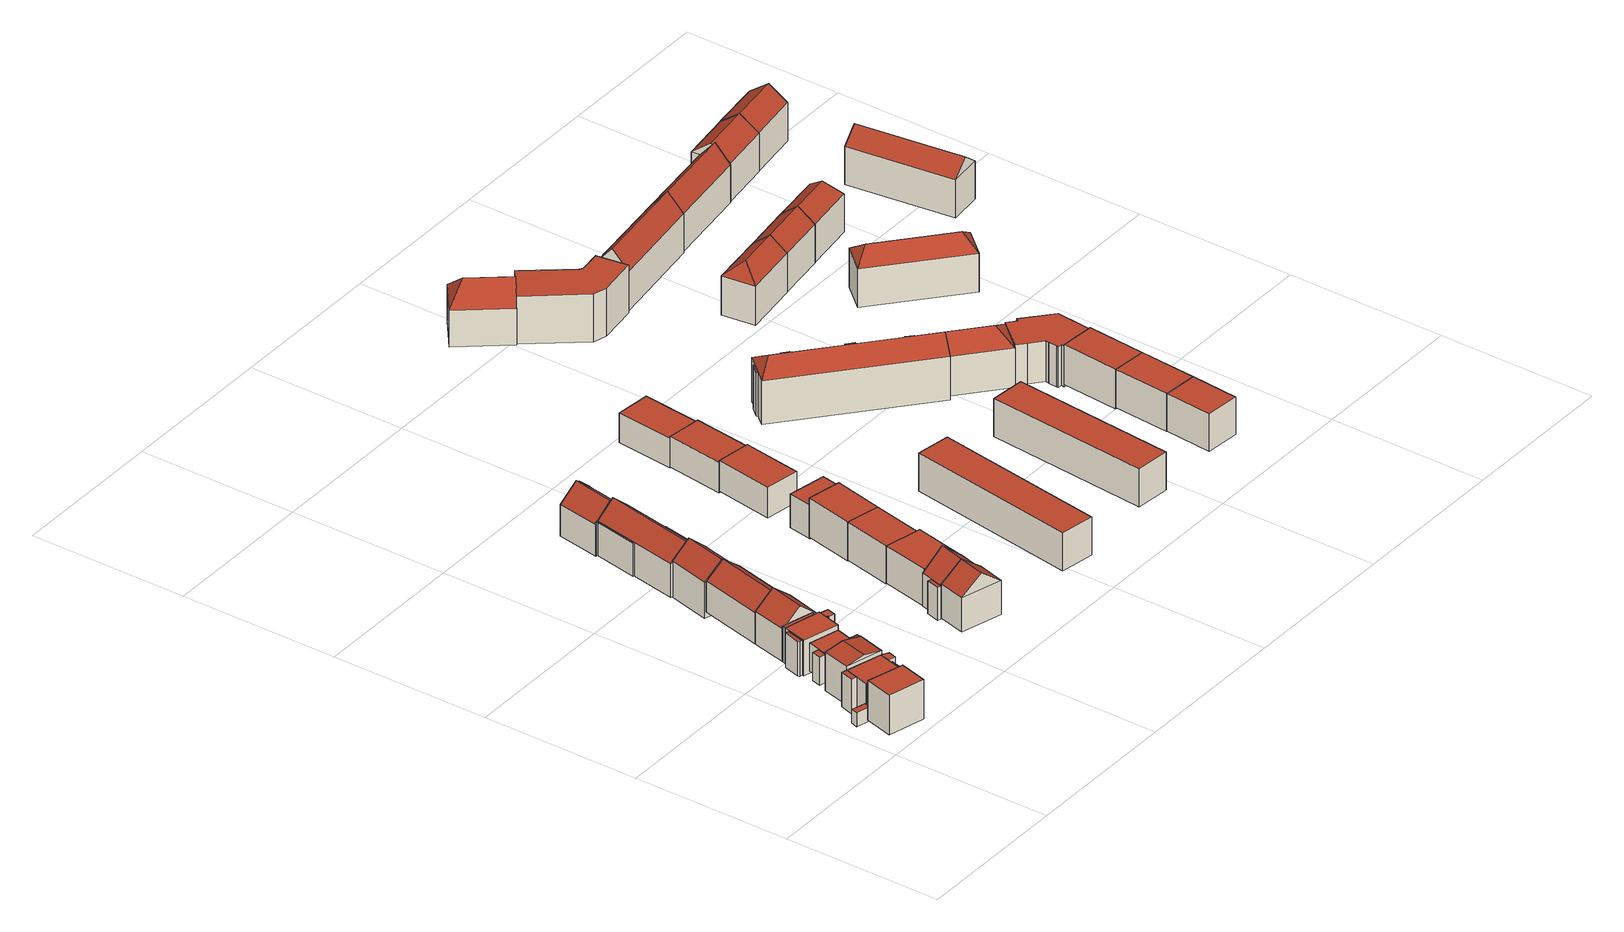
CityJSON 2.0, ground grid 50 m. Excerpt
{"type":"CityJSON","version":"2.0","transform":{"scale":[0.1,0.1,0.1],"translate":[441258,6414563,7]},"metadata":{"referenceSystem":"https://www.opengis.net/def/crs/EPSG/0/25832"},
"CityObjects":{
"building1":{"type":"Building","attributes":{"function":"31001_1010","roofType":"1000","measuredHeight":12.79,"storeysAboveGround":4},"geometry":[{"type":"Solid","lod":"2","boundaries":[[[[0,1,2,3]],[[4,5,1,0]],[[6,7,5,4]],[[3,2,7,6]],[[4,0,3,6]],[[1,5,7,2]]]],"semantics":{"surfaces":[{"type":"WallSurface"},{"type":"RoofSurface","Flaechenneigung":"90","Flaechenrichtung":"0","Flaechengroesse":"109.086909002518"},{"type":"GroundSurface"}],"values":[[0,0,0,0,1,2]]}}]},
"building2":{"type":"Building","attributes":{"function":"31001_1010"},"children":["building2-1","building2-2","building2-3","building2-4","building2-5","building2-6"]},
"building2-1":{"type":"BuildingPart","attributes":{"roofType":"1000","measuredHeight":4.5,"storeysAboveGround":4},"parents":["building2"],"geometry":[{"type":"Solid","lod":"2","boundaries":[[[[8,9,10,11]],[[12,13,9,8]],[[14,15,13,12]],[[11,10,15,14]],[[12,8,11,14]],[[9,13,15,10]]]],"semantics":{"surfaces":[{"type":"WallSurface"},{"type":"RoofSurface","Flaechenneigung":"90","Flaechenrichtung":"0","Flaechengroesse":"10.0766811311139"},{"type":"GroundSurface"}],"values":[[0,0,0,0,1,2]]}}]},
"building2-2":{"type":"BuildingPart","attributes":{"roofType":"1000","measuredHeight":11.13,"storeysAboveGround":4},"parents":["building2"],"geometry":[{"type":"Solid","lod":"2","boundaries":[[[[16,17,18,19]],[[20,21,17,16]],[[22,23,21,20]],[[19,18,23,22]],[[20,16,19,22]],[[17,21,23,18]]]],"semantics":{"surfaces":[{"type":"WallSurface"},{"type":"RoofSurface","Flaechenneigung":"90","Flaechenrichtung":"0","Flaechengroesse":"99.1399891131624"},{"type":"GroundSurface"}],"values":[[0,0,0,0,1,2]]}}]},
"building2-3":{"type":"BuildingPart","attributes":{"roofType":"1000","measuredHeight":11.13,"storeysAboveGround":4},"parents":["building2"],"geometry":[{"type":"Solid","lod":"2","boundaries":[[[[24,25,26,27]],[[28,15,25,24]],[[22,23,15,28]],[[27,26,23,22]],[[28,24,27,22]],[[25,15,23,26]]]],"semantics":{"surfaces":[{"type":"WallSurface"},{"type":"RoofSurface","Flaechenneigung":"90","Flaechenrichtung":"0","Flaechengroesse":"14.0800540266147"},{"type":"GroundSurface"}],"values":[[0,0,0,0,1,2]]}}]},
"building2-4":{"type":"BuildingPart","attributes":{"roofType":"1000","measuredHeight":11.13,"storeysAboveGround":4},"parents":["building2"],"geometry":[{"type":"Solid","lod":"2","boundaries":[[[[29,30,31,32]],[[33,34,30,29]],[[20,21,34,33]],[[32,31,21,20]],[[33,29,32,20]],[[30,34,21,31]]]],"semantics":{"surfaces":[{"type":"WallSurface"},{"type":"RoofSurface","Flaechenneigung":"90","Flaechenrichtung":"0","Flaechengroesse":"1.58187036009357"},{"type":"GroundSurface"}],"values":[[0,0,0,0,1,2]]}}]},
"building2-5":{"type":"BuildingPart","attributes":{"roofType":"1000","measuredHeight":11.13,"storeysAboveGround":4},"parents":["building2"],"geometry":[{"type":"Solid","lod":"2","boundaries":[[[[35,36,17,16]],[[37,38,36,35]],[[39,40,38,37]],[[41,42,40,39]],[[16,17,42,41]],[[39,37,35,16,41]],[[36,38,40,42,17]]]],"semantics":{"surfaces":[{"type":"WallSurface"},{"type":"RoofSurface","Flaechenneigung":"90","Flaechenrichtung":"0","Flaechengroesse":"7.09880986995428"},{"type":"GroundSurface"}],"values":[[0,0,0,0,0,1,2]]}}]},
"building2-6":{"type":"BuildingPart","attributes":{"roofType":"1000","measuredHeight":11.13,"storeysAboveGround":4},"parents":["building2"],"geometry":[{"type":"Solid","lod":"2","boundaries":[[[[43,44,45,46]],[[47,48,44,43]],[[19,18,48,47]],[[46,45,18,19]],[[47,43,46,19]],[[44,48,18,45]]]],"semantics":{"surfaces":[{"type":"WallSurface"},{"type":"RoofSurface","Flaechenneigung":"90","Flaechenrichtung":"0","Flaechengroesse":"7.60125399712632"},{"type":"GroundSurface"}],"values":[[0,0,0,0,1,2]]}}]},
"building3":{"type":"Building","attributes":{"function":"31001_1010","roofType":"3100","measuredHeight":13.73,"storeysAboveGround":4},"geometry":[{"type":"Solid","lod":"2","boundaries":[[[[49,50,51,52]],[[53,54,50,49]],[[55,56,54,53]],[[52,51,56,55]],[[49,57,53]],[[55,58,52]],[[52,58,57,49]],[[53,57,58,55]],[[50,54,56,51]]]],"semantics":{"surfaces":[{"type":"WallSurface"},{"type":"RoofSurface","Flaechenneigung":"78.9630977103087","Flaechenrichtung":"285.186948095299","Flaechengroesse":"55.612546742472"},{"type":"RoofSurface","Flaechenneigung":"78.9630874439887","Flaechenrichtung":"105.176972608737","Flaechengroesse":"55.6130983931949"},{"type":"GroundSurface"}],"values":[[0,0,0,0,0,0,1,2,3]]}}]},
"building4":{"type":"Building","attributes":{"function":"31001_1010"},"children":["building4-1","building4-2","building4-3","building4-4"]},
"building4-1":{"type":"BuildingPart","attributes":{"roofType":"1000","measuredHeight":9,"storeysAboveGround":2},"parents":["building4"],"geometry":[{"type":"Solid","lod":"2","boundaries":[[[[59,60,61,62]],[[63,64,60,59]],[[65,66,64,63]],[[62,61,66,65]],[[63,59,62,65]],[[60,64,66,61]]]],"semantics":{"surfaces":[{"type":"WallSurface"},{"type":"RoofSurface","Flaechenneigung":"90","Flaechenrichtung":"0","Flaechengroesse":"79.3724716983095"},{"type":"GroundSurface"}],"values":[[0,0,0,0,1,2]]}}]},
"building4-2":{"type":"BuildingPart","attributes":{"roofType":"1000","measuredHeight":9,"storeysAboveGround":2},"parents":["building4"],"geometry":[{"type":"Solid","lod":"2","boundaries":[[[[67,68,69,70]],[[71,72,68,67]],[[73,74,72,71]],[[70,69,74,73]],[[71,67,70,73]],[[68,72,74,69]]]],"semantics":{"surfaces":[{"type":"WallSurface"},{"type":"RoofSurface","Flaechenneigung":"90","Flaechenrichtung":"0","Flaechengroesse":"7.1253255640931"},{"type":"GroundSurface"}],"values":[[0,0,0,0,1,2]]}}]},
"building4-3":{"type":"BuildingPart","attributes":{"roofType":"1000","measuredHeight":9,"storeysAboveGround":2},"parents":["building4"],"geometry":[{"type":"Solid","lod":"2","boundaries":[[[[75,76,77,78]],[[79,80,76,75]],[[81,82,80,79]],[[78,77,82,81]],[[79,75,78,81]],[[76,80,82,77]]]],"semantics":{"surfaces":[{"type":"WallSurface"},{"type":"RoofSurface","Flaechenneigung":"90","Flaechenrichtung":"0","Flaechengroesse":"6.98170065006635"},{"type":"GroundSurface"}],"values":[[0,0,0,0,1,2]]}}]},
"building4-4":{"type":"BuildingPart","attributes":{"roofType":"1000","measuredHeight":9,"storeysAboveGround":2},"parents":["building4"],"geometry":[{"type":"Solid","lod":"2","boundaries":[[[[83,84,85,86]],[[87,88,84,83]],[[89,90,88,87]],[[65,66,90,89]],[[91,92,66,65]],[[93,94,92,91]],[[86,85,94,93]],[[91,65,89,87,83,86,93]],[[84,88,90,66,92,94,85]]]],"semantics":{"surfaces":[{"type":"WallSurface"},{"type":"RoofSurface","Flaechenneigung":"90","Flaechenrichtung":"0","Flaechengroesse":"7.20020279614493"},{"type":"GroundSurface"}],"values":[[0,0,0,0,0,0,0,1,2]]}}]},
"building5":{"type":"Building","attributes":{"function":"31001_1010"},"children":["building5-1","building5-2","building5-3","building5-4","building5-5"]},
"building5-1":{"type":"BuildingPart","attributes":{"roofType":"1000","measuredHeight":11.09,"storeysAboveGround":3},"parents":["building5"],"geometry":[{"type":"Solid","lod":"2","boundaries":[[[[95,96,97,98]],[[99,100,96,95]],[[101,102,100,99]],[[103,104,102,101]],[[105,106,104,103]],[[98,97,106,105]],[[103,101,99,95,98,105]],[[96,100,102,104,106,97]]]],"semantics":{"surfaces":[{"type":"WallSurface"},{"type":"RoofSurface","Flaechenneigung":"90","Flaechenrichtung":"0","Flaechengroesse":"7.1105699987624"},{"type":"GroundSurface"}],"values":[[0,0,0,0,0,0,1,2]]}}]},
"building5-2":{"type":"BuildingPart","attributes":{"roofType":"1000","measuredHeight":11.39,"storeysAboveGround":3},"parents":["building5"],"geometry":[{"type":"Solid","lod":"2","boundaries":[[[[107,108,109,110]],[[111,112,108,107]],[[113,114,112,111]],[[110,109,114,113]],[[111,107,110,113]],[[108,112,114,109]]]],"semantics":{"surfaces":[{"type":"WallSurface"},{"type":"RoofSurface","Flaechenneigung":"90","Flaechenrichtung":"0","Flaechengroesse":"11.8070718735844"},{"type":"GroundSurface"}],"values":[[0,0,0,0,1,2]]}}]},
"building5-3":{"type":"BuildingPart","attributes":{"roofType":"1000","measuredHeight":11.39,"storeysAboveGround":3},"parents":["building5"],"geometry":[{"type":"Solid","lod":"2","boundaries":[[[[115,116,117,118]],[[119,120,116,115]],[[113,114,120,119]],[[118,117,114,113]],[[119,115,118,113]],[[116,120,114,117]]]],"semantics":{"surfaces":[{"type":"WallSurface"},{"type":"RoofSurface","Flaechenneigung":"90","Flaechenrichtung":"0","Flaechengroesse":"94.8785611299774"},{"type":"GroundSurface"}],"values":[[0,0,0,0,1,2]]}}]},
"building5-4":{"type":"BuildingPart","attributes":{"roofType":"1000","measuredHeight":11.73,"storeysAboveGround":3},"parents":["building5"],"geometry":[{"type":"Solid","lod":"2","boundaries":[[[[121,122,123,124]],[[125,126,122,121]],[[127,128,126,125]],[[124,123,128,127]],[[125,121,124,127]],[[122,126,128,123]]]],"semantics":{"surfaces":[{"type":"WallSurface"},{"type":"RoofSurface","Flaechenneigung":"90","Flaechenrichtung":"0","Flaechengroesse":"0.16784926952507"},{"type":"GroundSurface"}],"values":[[0,0,0,0,1,2]]}}]},
"building5-5":{"type":"BuildingPart","attributes":{"roofType":"1000","measuredHeight":11.39,"storeysAboveGround":3},"parents":["building5"],"geometry":[{"type":"Solid","lod":"2","boundaries":[[[[129,130,117,118]],[[131,132,130,129]],[[133,134,132,131]],[[135,128,134,133]],[[118,117,128,135]],[[133,131,129,118,135]],[[130,132,134,128,117]]]],"semantics":{"surfaces":[{"type":"WallSurface"},{"type":"RoofSurface","Flaechenneigung":"90","Flaechenrichtung":"0","Flaechengroesse":"7.1093883123118"},{"type":"GroundSurface"}],"values":[[0,0,0,0,0,1,2]]}}]},
"building6":{"type":"Building","attributes":{"function":"31001_1010","roofType":"3100","measuredHeight":15.66,"storeysAboveGround":3},"geometry":[{"type":"Solid","lod":"2","boundaries":[[[[136,137,138,139]],[[140,141,137,136]],[[142,143,141,140]],[[139,138,143,142]],[[136,144,140]],[[142,145,139]],[[139,145,144,136]],[[140,144,145,142]],[[137,141,143,138]]]],"semantics":{"surfaces":[{"type":"WallSurface"},{"type":"RoofSurface","Flaechenneigung":"50.3405842650345","Flaechenrichtung":"104.468262427571","Flaechengroesse":"89.6355562606992"},{"type":"RoofSurface","Flaechenneigung":"50.3412504159705","Flaechenrichtung":"283.953714497538","Flaechengroesse":"89.626846986422"},{"type":"GroundSurface"}],"values":[[0,0,0,0,0,0,1,2,3]]}}]},
"building7":{"type":"Building","attributes":{"function":"31001_1010","roofType":"3100","measuredHeight":14.69,"storeysAboveGround":3},"geometry":[{"type":"Solid","lod":"2","boundaries":[[[[146,147,143,148]],[[149,150,147,146]],[[151,152,150,149]],[[148,143,152,151]],[[146,153,149]],[[151,154,148]],[[148,154,153,146]],[[149,153,154,151]],[[147,150,152,143]]]],"semantics":{"surfaces":[{"type":"WallSurface"},{"type":"RoofSurface","Flaechenneigung":"50.7302458025347","Flaechenrichtung":"283.642347515971","Flaechengroesse":"151.15862938683"},{"type":"RoofSurface","Flaechenneigung":"50.7294900010954","Flaechenrichtung":"103.544220040917","Flaechengroesse":"150.525522609689"},{"type":"GroundSurface"}],"values":[[0,0,0,0,0,0,1,2,3]]}}]},
"building8":{"type":"Building","attributes":{"function":"31001_1010"},"children":["building8-1","building8-2","building8-3","building8-4","building8-5","building8-6"]},
"building8-1":{"type":"BuildingPart","attributes":{"roofType":"3100","measuredHeight":15.79,"storeysAboveGround":3},"parents":["building8"],"geometry":[{"type":"Solid","lod":"2","boundaries":[[[[155,156,157,158]],[[159,160,156,155]],[[161,162,160,159]],[[158,157,162,161]],[[155,163,159]],[[161,164,158]],[[158,164,163,155]],[[159,163,164,161]],[[156,160,162,157]]]],"semantics":{"surfaces":[{"type":"WallSurface"},{"type":"RoofSurface","Flaechenneigung":"48.3394048364783","Flaechenrichtung":"100.597251596954","Flaechengroesse":"218.943886799477"},{"type":"RoofSurface","Flaechenneigung":"48.3398236193834","Flaechenrichtung":"280.62142585657","Flaechengroesse":"215.667660312458"},{"type":"GroundSurface"}],"values":[[0,0,0,0,0,0,1,2,3]]}}]},
"building8-2":{"type":"BuildingPart","attributes":{"roofType":"3100","measuredHeight":15.3,"storeysAboveGround":3},"parents":["building8"],"geometry":[{"type":"Solid","lod":"2","boundaries":[[[[165,166,167,168]],[[169,170,166,165]],[[171,172,170,169]],[[168,167,172,171]],[[165,173,169]],[[171,174,168]],[[168,174,173,165]],[[169,173,174,171]],[[166,170,172,167]]]],"semantics":{"surfaces":[{"type":"WallSurface"},{"type":"RoofSurface","Flaechenneigung":"48.5464979946171","Flaechenrichtung":"280.573577734027","Flaechengroesse":"102.994364162416"},{"type":"RoofSurface","Flaechenneigung":"48.546206136073","Flaechenrichtung":"100.563123571614","Flaechengroesse":"103.026035686006"},{"type":"GroundSurface"}],"values":[[0,0,0,0,0,0,1,2,3]]}}]},
"building8-3":{"type":"BuildingPart","attributes":{"roofType":"3100","measuredHeight":16.59,"storeysAboveGround":3},"parents":["building8"],"geometry":[{"type":"Solid","lod":"2","boundaries":[[[[175,176,177,178]],[[179,180,176,175]],[[181,182,180,179]],[[178,177,182,181]],[[175,183,179]],[[181,184,178]],[[178,184,183,175]],[[179,183,184,181]],[[176,180,182,177]]]],"semantics":{"surfaces":[{"type":"WallSurface"},{"type":"RoofSurface","Flaechenneigung":"48.5419359398936","Flaechenrichtung":"103.494905465566","Flaechengroesse":"103.164732645913"},{"type":"RoofSurface","Flaechenneigung":"48.5467403666212","Flaechenrichtung":"283.910547382713","Flaechengroesse":"103.321229795242"},{"type":"GroundSurface"}],"values":[[0,0,0,0,0,0,1,2,3]]}}]},
"building8-4":{"type":"BuildingPart","attributes":{"roofType":"3100","measuredHeight":13.48,"storeysAboveGround":3},"parents":["building8"],"geometry":[{"type":"Solid","lod":"2","boundaries":[[[[185,186,187,188]],[[189,190,186,185]],[[169,170,190,189]],[[188,187,170,169]],[[185,191,189]],[[169,192,188]],[[188,192,191,185]],[[189,191,192,169]],[[186,190,170,187]]]],"semantics":{"surfaces":[{"type":"WallSurface"},{"type":"RoofSurface","Flaechenneigung":"48.3589655347862","Flaechenrichtung":"280.539218450289","Flaechengroesse":"5.23498898441386"},{"type":"RoofSurface","Flaechenneigung":"48.3570769880064","Flaechenrichtung":"100.55167793152","Flaechengroesse":"5.23991055299739"},{"type":"GroundSurface"}],"values":[[0,0,0,0,0,0,1,2,3]]}}]},
"building8-5":{"type":"BuildingPart","attributes":{"roofType":"1000","measuredHeight":10.81,"storeysAboveGround":3},"parents":["building8"],"geometry":[{"type":"Solid","lod":"2","boundaries":[[[[193,167,194,195]],[[161,162,167,193]],[[196,197,162,161]],[[198,199,197,196]],[[200,201,199,198]],[[195,194,201,200]],[[198,196,161,193,195,200]],[[167,162,197,199,201,194]]]],"semantics":{"surfaces":[{"type":"WallSurface"},{"type":"RoofSurface","Flaechenneigung":"90","Flaechenrichtung":"0","Flaechengroesse":"6.24754953558558"},{"type":"GroundSurface"}],"values":[[0,0,0,0,0,0,1,2]]}}]},
"building8-6":{"type":"BuildingPart","attributes":{"roofType":"1000","measuredHeight":10.81,"storeysAboveGround":3},"parents":["building8"],"geometry":[{"type":"Solid","lod":"2","boundaries":[[[[202,203,156,155]],[[204,205,203,202]],[[206,207,205,204]],[[208,209,207,206]],[[210,177,209,208]],[[155,156,177,210]],[[208,206,204,202,155,210]],[[203,205,207,209,177,156]]]],"semantics":{"surfaces":[{"type":"WallSurface"},{"type":"RoofSurface","Flaechenneigung":"90","Flaechenrichtung":"0","Flaechengroesse":"5.35510110673493"},{"type":"GroundSurface"}],"values":[[0,0,0,0,0,0,1,2]]}}]},
"building9":{"type":"Building","attributes":{"function":"31001_1010","yearOfConstruction":1968,"roofType":"3100","measuredHeight":16.37,"storeysAboveGround":4},"geometry":[{"type":"Solid","lod":"2","boundaries":[[[[211,212,213,214]],[[215,216,212,211]],[[217,218,216,215]],[[214,213,218,217]],[[211,219,215]],[[217,220,214]],[[214,220,219,211]],[[215,219,220,217]],[[212,216,218,213]]]],"semantics":{"surfaces":[{"type":"WallSurface"},{"type":"RoofSurface","Flaechenneigung":"51.955788389925","Flaechenrichtung":"105.171817045817","Flaechengroesse":"76.0020559874548"},{"type":"RoofSurface","Flaechenneigung":"51.9556530449873","Flaechenrichtung":"285.174120709011","Flaechengroesse":"76.0073859525167"},{"type":"GroundSurface"}],"values":[[0,0,0,0,0,0,1,2,3]]}}]},
"building10":{"type":"Building","attributes":{"function":"31001_1010"},"children":["building10-1","building10-2"]},
"building10-1":{"type":"BuildingPart","attributes":{"roofType":"3100","measuredHeight":16.64,"storeysAboveGround":3},"parents":["building10"],"geometry":[{"type":"Solid","lod":"2","boundaries":[[[[221,222,223,224]],[[225,226,222,221]],[[227,228,226,225]],[[224,223,228,227]],[[221,229,225]],[[227,220,224]],[[224,220,229,221]],[[225,229,220,227]],[[222,226,228,223]]]],"semantics":{"surfaces":[{"type":"WallSurface"},{"type":"RoofSurface","Flaechenneigung":"48.7845732306592","Flaechenrichtung":"285.163824335508","Flaechengroesse":"73.8511008601946"},{"type":"RoofSurface","Flaechenneigung":"48.7845551241752","Flaechenrichtung":"105.162820977622","Flaechengroesse":"74.534012161821"},{"type":"GroundSurface"}],"values":[[0,0,0,0,0,0,1,2,3]]}}]},
"building10-2":{"type":"BuildingPart","attributes":{"roofType":"1000","measuredHeight":10.64,"storeysAboveGround":3},"parents":["building10"],"geometry":[{"type":"Solid","lod":"2","boundaries":[[[[230,231,223,224]],[[232,233,231,230]],[[234,235,233,232]],[[224,223,235,234]],[[232,230,224,234]],[[231,233,235,223]]]],"semantics":{"surfaces":[{"type":"WallSurface"},{"type":"RoofSurface","Flaechenneigung":"90","Flaechenrichtung":"0","Flaechengroesse":"5.31425699903931"},{"type":"GroundSurface"}],"values":[[0,0,0,0,1,2]]}}]},
"building11":{"type":"Building","attributes":{"function":"31001_1010","yearOfConstruction":1968,"roofType":"1000","measuredHeight":12.16,"storeysAboveGround":4},"geometry":[{"type":"Solid","lod":"2","boundaries":[[[[236,237,238,239]],[[240,241,237,236]],[[242,243,241,240]],[[239,238,243,242]],[[240,236,239,242]],[[237,241,243,238]]]],"semantics":{"surfaces":[{"type":"WallSurface"},{"type":"RoofSurface","Flaechenneigung":"90","Flaechenrichtung":"0","Flaechengroesse":"184.741552491557"},{"type":"GroundSurface"}],"values":[[0,0,0,0,1,2]]}}]},
"building12":{"type":"Building","attributes":{"function":"31001_1010","yearOfConstruction":1957,"roofType":"1000","measuredHeight":12.34,"storeysAboveGround":4},"geometry":[{"type":"Solid","lod":"2","boundaries":[[[[240,244,245,246]],[[247,248,244,240]],[[249,250,248,247]],[[246,245,250,249]],[[247,240,246,249]],[[244,248,250,245]]]],"semantics":{"surfaces":[{"type":"WallSurface"},{"type":"RoofSurface","Flaechenneigung":"90","Flaechenrichtung":"0","Flaechengroesse":"169.023733499805"},{"type":"GroundSurface"}],"values":[[0,0,0,0,1,2]]}}]},
"building13":{"type":"Building","attributes":{"function":"31001_1010","yearOfConstruction":1957,"roofType":"1000","measuredHeight":12.66,"storeysAboveGround":4},"geometry":[{"type":"Solid","lod":"2","boundaries":[[[[247,251,252,249]],[[253,254,251,247]],[[255,256,254,253]],[[249,252,256,255]],[[253,247,249,255]],[[251,254,256,252]]]],"semantics":{"surfaces":[{"type":"WallSurface"},{"type":"RoofSurface","Flaechenneigung":"90","Flaechenrichtung":"0","Flaechengroesse":"169.636029500474"},{"type":"GroundSurface"}],"values":[[0,0,0,0,1,2]]}}]},
"building14":{"type":"Building","attributes":{"function":"31001_1010","yearOfConstruction":1957,"roofType":"1000","measuredHeight":10.79,"storeysAboveGround":3},"geometry":[{"type":"Solid","lod":"2","boundaries":[[[[257,258,259,260]],[[261,262,258,257]],[[263,264,262,261]],[[260,259,264,263]],[[261,257,260,263]],[[258,262,264,259]]]],"semantics":{"surfaces":[{"type":"WallSurface"},{"type":"RoofSurface","Flaechenneigung":"90","Flaechenrichtung":"0","Flaechengroesse":"95.718469993863"},{"type":"GroundSurface"}],"values":[[0,0,0,0,1,2]]}}]},
"building15":{"type":"Building","attributes":{"function":"31001_1010","yearOfConstruction":1978,"roofType":"1000","measuredHeight":9.94,"storeysAboveGround":3},"geometry":[{"type":"Solid","lod":"2","boundaries":[[[[265,266,267,268]],[[269,270,266,265]],[[271,272,270,269]],[[268,267,272,271]],[[269,265,268,271]],[[266,270,272,267]]]],"semantics":{"surfaces":[{"type":"WallSurface"},{"type":"RoofSurface","Flaechenneigung":"90","Flaechenrichtung":"0","Flaechengroesse":"200.903961491709"},{"type":"GroundSurface"}],"values":[[0,0,0,0,1,2]]}}]},
"building16":{"type":"Building","attributes":{"function":"31001_1010","yearOfConstruction":1957,"roofType":"1000","measuredHeight":12.33,"storeysAboveGround":4},"geometry":[{"type":"Solid","lod":"2","boundaries":[[[[273,274,275,276]],[[277,278,274,273]],[[279,280,278,277]],[[276,275,280,279]],[[277,273,276,279]],[[274,278,280,275]]]],"semantics":{"surfaces":[{"type":"WallSurface"},{"type":"RoofSurface","Flaechenneigung":"90","Flaechenrichtung":"0","Flaechengroesse":"596.432327996658"},{"type":"GroundSurface"}],"values":[[0,0,0,0,1,2]]}}]},
"building17":{"type":"Building","attributes":{"function":"31001_1010","yearOfConstruction":1978,"roofType":"1000","measuredHeight":9.87,"storeysAboveGround":3},"geometry":[{"type":"Solid","lod":"2","boundaries":[[[[281,282,283,284]],[[285,286,282,281]],[[287,288,286,285]],[[284,283,288,287]],[[285,281,284,287]],[[282,286,288,283]]]],"semantics":{"surfaces":[{"type":"WallSurface"},{"type":"RoofSurface","Flaechenneigung":"90","Flaechenrichtung":"0","Flaechengroesse":"198.832866994656"},{"type":"GroundSurface"}],"values":[[0,0,0,0,1,2]]}}]},
"building18":{"type":"Building","attributes":{"function":"31001_1010","yearOfConstruction":1978,"roofType":"1000","measuredHeight":9.59,"storeysAboveGround":3},"geometry":[{"type":"Solid","lod":"2","boundaries":[[[[289,290,291,292]],[[293,294,290,289]],[[295,296,294,293]],[[292,291,296,295]],[[293,289,292,295]],[[290,294,296,291]]]],"semantics":{"surfaces":[{"type":"WallSurface"},{"type":"RoofSurface","Flaechenneigung":"90","Flaechenrichtung":"0","Flaechengroesse":"200.994115014053"},{"type":"GroundSurface"}],"values":[[0,0,0,0,1,2]]}}]},
"building19":{"type":"Building","attributes":{"function":"31001_1010","yearOfConstruction":1957,"roofType":"1000","measuredHeight":12.33,"storeysAboveGround":4},"geometry":[{"type":"Solid","lod":"2","boundaries":[[[[297,298,299,300]],[[301,302,298,297]],[[303,304,302,301]],[[300,299,304,303]],[[301,297,300,303]],[[298,302,304,299]]]],"semantics":{"surfaces":[{"type":"WallSurface"},{"type":"RoofSurface","Flaechenneigung":"90","Flaechenrichtung":"0","Flaechengroesse":"564.616023983364"},{"type":"GroundSurface"}],"values":[[0,0,0,0,1,2]]}}]},
"building20":{"type":"Building","attributes":{"function":"31001_1010","yearOfConstruction":1957,"roofType":"5000","measuredHeight":17.99,"storeysAboveGround":4},"geometry":[{"type":"Solid","lod":"2","boundaries":[[[[305,306,307,308]],[[309,310,306,305]],[[311,312,310,309]],[[308,307,312,311]],[[305,313,309]],[[311,314,308]],[[308,314,313,305]],[[309,313,314,311]],[[306,310,312,307]]]],"semantics":{"surfaces":[{"type":"WallSurface"},{"type":"RoofSurface","Flaechenneigung":"32.591240133996","Flaechenrichtung":"321.657618618853","Flaechengroesse":"46.1816869503631"},{"type":"RoofSurface","Flaechenneigung":"45.3065956638645","Flaechenrichtung":"231.151875886409","Flaechengroesse":"142.735499440244"},{"type":"RoofSurface","Flaechenneigung":"45.3075789949803","Flaechenrichtung":"51.5157518934329","Flaechengroesse":"142.732499814303"},{"type":"GroundSurface"}],"values":[[0,0,0,0,1,0,2,3,4]]}}]},
"building21":{"type":"Building","attributes":{"function":"31001_1010"},"children":["building21-1","building21-2","building21-3","building21-4","building21-5"]},
"building21-1":{"type":"BuildingPart","attributes":{"roofType":"5000","measuredHeight":18.1,"storeysAboveGround":4},"parents":["building21"],"geometry":[{"type":"Solid","lod":"2","boundaries":[[[[315,316,317,318]],[[319,320,316,315]],[[321,322,320,319]],[[318,317,322,321]],[[315,323,319]],[[321,324,318]],[[318,324,323,315]],[[319,323,324,321]],[[316,320,322,317]]]],"semantics":{"surfaces":[{"type":"WallSurface"},{"type":"RoofSurface","Flaechenneigung":"39.535399330422","Flaechenrichtung":"310.813909673549","Flaechengroesse":"30.8139433647635"},{"type":"RoofSurface","Flaechenneigung":"55.5843177042757","Flaechenrichtung":"220.866295000822","Flaechengroesse":"360.53568362959"},{"type":"RoofSurface","Flaechenneigung":"55.5843669479606","Flaechenrichtung":"40.8025414660649","Flaechengroesse":"360.600303545025"},{"type":"GroundSurface"}],"values":[[0,0,0,0,1,0,2,3,4]]}}]},
"building21-2":{"type":"BuildingPart","attributes":{"roofType":"1000","measuredHeight":14.06,"storeysAboveGround":4},"parents":["building21"],"geometry":[{"type":"Solid","lod":"2","boundaries":[[[[325,326,327,328]],[[329,330,326,325]],[[331,332,330,329]],[[328,327,332,331]],[[329,325,328,331]],[[326,330,332,327]]]],"semantics":{"surfaces":[{"type":"WallSurface"},{"type":"RoofSurface","Flaechenneigung":"90","Flaechenrichtung":"0","Flaechengroesse":"1.5155417807817"},{"type":"GroundSurface"}],"values":[[0,0,0,0,1,2]]}}]},
"building21-3":{"type":"BuildingPart","attributes":{"roofType":"1000","measuredHeight":14.13,"storeysAboveGround":4},"parents":["building21"],"geometry":[{"type":"Solid","lod":"2","boundaries":[[[[333,334,335,336]],[[337,338,334,333]],[[339,340,338,337]],[[336,335,340,339]],[[337,333,336,339]],[[334,338,340,335]]]],"semantics":{"surfaces":[{"type":"WallSurface"},{"type":"RoofSurface","Flaechenneigung":"90","Flaechenrichtung":"0","Flaechengroesse":"1.15990099996801"},{"type":"GroundSurface"}],"values":[[0,0,0,0,1,2]]}}]},
"building21-4":{"type":"BuildingPart","attributes":{"roofType":"1000","measuredHeight":14.06,"storeysAboveGround":4},"parents":["building21"],"geometry":[{"type":"Solid","lod":"2","boundaries":[[[[341,342,343,344]],[[345,346,342,341]],[[347,348,346,345]],[[344,343,348,347]],[[345,341,344,347]],[[342,346,348,343]]]],"semantics":{"surfaces":[{"type":"WallSurface"},{"type":"RoofSurface","Flaechenneigung":"90","Flaechenrichtung":"0","Flaechengroesse":"1.08274525342148"},{"type":"GroundSurface"}],"values":[[0,0,0,0,1,2]]}}]},
"building21-5":{"type":"BuildingPart","attributes":{"roofType":"1000","measuredHeight":14.06,"storeysAboveGround":4},"parents":["building21"],"geometry":[{"type":"Solid","lod":"2","boundaries":[[[[349,350,351,352]],[[353,354,350,349]],[[355,356,354,353]],[[352,351,356,355]],[[353,349,352,355]],[[350,354,356,351]]]],"semantics":{"surfaces":[{"type":"WallSurface"},{"type":"RoofSurface","Flaechenneigung":"90","Flaechenrichtung":"0","Flaechengroesse":"1.04606025639241"},{"type":"GroundSurface"}],"values":[[0,0,0,0,1,2]]}}]},
"building22":{"type":"Building","attributes":{"function":"31001_1010","yearOfConstruction":1994,"roofType":"1000","measuredHeight":15.52,"storeysAboveGround":4},"geometry":[{"type":"Solid","lod":"2","boundaries":[[[[357,358,359,360]],[[361,362,358,357]],[[363,364,362,361]],[[365,366,364,363]],[[367,368,366,365]],[[369,370,368,367]],[[371,372,370,369]],[[360,359,372,371]],[[369,367,365,363,361,357,360,371]],[[358,362,364,366,368,370,372,359]]]],"semantics":{"surfaces":[{"type":"WallSurface"},{"type":"RoofSurface","Flaechenneigung":"90","Flaechenrichtung":"0","Flaechengroesse":"365.896277010213"},{"type":"GroundSurface"}],"values":[[0,0,0,0,0,0,0,0,1,2]]}}]},
"building23":{"type":"Building","attributes":{"function":"31001_1010","yearOfConstruction":1957,"roofType":"1000","measuredHeight":12.14,"storeysAboveGround":3},"geometry":[{"type":"Solid","lod":"2","boundaries":[[[[373,374,375,376]],[[377,378,374,373]],[[379,380,378,377]],[[376,375,380,379]],[[377,373,376,379]],[[374,378,380,375]]]],"semantics":{"surfaces":[{"type":"WallSurface"},{"type":"RoofSurface","Flaechenneigung":"90","Flaechenrichtung":"0","Flaechengroesse":"162.726355019558"},{"type":"GroundSurface"}],"values":[[0,0,0,0,1,2]]}}]},
"building24":{"type":"Building","attributes":{"function":"31001_1010","yearOfConstruction":1957,"roofType":"1000","measuredHeight":12.31,"storeysAboveGround":3},"geometry":[{"type":"Solid","lod":"2","boundaries":[[[[377,381,382,379]],[[383,384,381,377]],[[385,386,384,383]],[[379,382,386,385]],[[383,377,379,385]],[[381,384,386,382]]]],"semantics":{"surfaces":[{"type":"WallSurface"},{"type":"RoofSurface","Flaechenneigung":"90","Flaechenrichtung":"0","Flaechengroesse":"196.557911996649"},{"type":"GroundSurface"}],"values":[[0,0,0,0,1,2]]}}]},
"building25":{"type":"Building","attributes":{"function":"31001_1010","yearOfConstruction":1957,"roofType":"5000","measuredHeight":16.8,"storeysAboveGround":4},"geometry":[{"type":"Solid","lod":"2","boundaries":[[[[387,388,389,321]],[[390,391,388,387]],[[318,392,391,390]],[[321,389,392,318]],[[387,393,390]],[[318,324,321]],[[321,324,393,387]],[[390,393,324,318]],[[388,391,392,389]]]],"semantics":{"surfaces":[{"type":"WallSurface"},{"type":"RoofSurface","Flaechenneigung":"43.7302861855221","Flaechenrichtung":"130.898864597074","Flaechengroesse":"33.8154867157873"},{"type":"RoofSurface","Flaechenneigung":"55.3521359651461","Flaechenrichtung":"40.7936054154118","Flaechengroesse":"115.719286300705"},{"type":"RoofSurface","Flaechenneigung":"55.3521359002732","Flaechenrichtung":"220.868445628892","Flaechengroesse":"115.721190942382"},{"type":"GroundSurface"}],"values":[[0,0,0,0,1,0,2,3,4]]}}]},
"building26":{"type":"Building","attributes":{"function":"31001_1010","yearOfConstruction":1957,"roofType":"1000","measuredHeight":12.9,"storeysAboveGround":3},"geometry":[{"type":"Solid","lod":"2","boundaries":[[[[383,394,395,385]],[[396,397,394,383]],[[398,399,397,396]],[[385,395,399,398]],[[396,383,385,398]],[[394,397,399,395]]]],"semantics":{"surfaces":[{"type":"WallSurface"},{"type":"RoofSurface","Flaechenneigung":"90","Flaechenrichtung":"0","Flaechengroesse":"199.418887999294"},{"type":"GroundSurface"}],"values":[[0,0,0,0,1,2]]}}]},
"building27":{"type":"Building","attributes":{"function":"31001_1010","yearOfConstruction":2015,"roofType":"1000","measuredHeight":13.18,"storeysAboveGround":4},"geometry":[{"type":"Solid","lod":"2","boundaries":[[[[400,401,402,403]],[[404,405,401,400]],[[406,407,405,404]],[[408,409,407,406]],[[410,411,409,408]],[[412,413,411,410]],[[414,415,413,412]],[[416,417,415,414]],[[418,419,417,416]],[[420,421,419,418]],[[422,423,421,420]],[[424,425,423,422]],[[426,427,425,424]],[[428,429,427,426]],[[430,431,429,428]],[[432,433,431,430]],[[403,402,433,432]],[[430,428,426,424,422,420,418,416,414,412,410,408,406,404,400,403,432]],[[401,405,407,409,411,413,415,417,419,421,423,425,427,429,431,433,402]]]],"semantics":{"surfaces":[{"type":"WallSurface"},{"type":"RoofSurface","Flaechenneigung":"90","Flaechenrichtung":"0","Flaechengroesse":"239.594545997493"},{"type":"GroundSurface"}],"values":[[0,0,0,0,0,0,0,0,0,0,0,0,0,0,0,0,0,1,2]]}}]},
"building28":{"type":"Building","attributes":{"function":"31001_1010","yearOfConstruction":1978,"roofType":"5000","measuredHeight":16.78,"storeysAboveGround":4},"geometry":[{"type":"Solid","lod":"2","boundaries":[[[[434,435,436,437]],[[438,439,435,434]],[[440,441,439,438]],[[437,436,441,440]],[[434,442,438]],[[440,443,437]],[[437,443,442,434]],[[438,442,443,440]],[[435,439,441,436]]]],"semantics":{"surfaces":[{"type":"WallSurface"},{"type":"RoofSurface","Flaechenneigung":"44.2824410973606","Flaechenrichtung":"262.2018028693","Flaechengroesse":"31.4268999239326"},{"type":"RoofSurface","Flaechenneigung":"50.9503994465252","Flaechenrichtung":"172.160461231755","Flaechengroesse":"108.391045206488"},{"type":"RoofSurface","Flaechenneigung":"50.9505555741506","Flaechenrichtung":"352.247832367156","Flaechengroesse":"108.525829252715"},{"type":"GroundSurface"}],"values":[[0,0,0,0,1,0,2,3,4]]}}]},
"building29":{"type":"Building","attributes":{"function":"31001_1010","yearOfConstruction":1983,"roofType":"3100","measuredHeight":18.54,"storeysAboveGround":4},"geometry":[{"type":"Solid","lod":"2","boundaries":[[[[444,445,446,447]],[[448,449,445,444]],[[450,451,449,448]],[[447,446,451,450]],[[444,452,448]],[[450,453,447]],[[447,453,452,444]],[[448,452,453,450]],[[445,449,451,446]]]],"semantics":{"surfaces":[{"type":"WallSurface"},{"type":"RoofSurface","Flaechenneigung":"39.8325668008701","Flaechenrichtung":"352.361169320335","Flaechengroesse":"245.513451700254"},{"type":"RoofSurface","Flaechenneigung":"39.8336444409063","Flaechenrichtung":"172.147243796218","Flaechengroesse":"244.529411591753"},{"type":"GroundSurface"}],"values":[[0,0,0,0,0,0,1,2,3]]}}]},
"building30":{"type":"Building","attributes":{"function":"31001_1010","yearOfConstruction":1978,"roofType":"3100","measuredHeight":16.72,"storeysAboveGround":4},"geometry":[{"type":"Solid","lod":"2","boundaries":[[[[454,455,456,440]],[[457,458,455,454]],[[437,459,458,457]],[[440,456,459,437]],[[454,460,457]],[[437,461,440]],[[440,461,460,454]],[[457,460,461,437]],[[455,458,459,456]]]],"semantics":{"surfaces":[{"type":"WallSurface"},{"type":"RoofSurface","Flaechenneigung":"50.6317804165508","Flaechenrichtung":"352.242268598819","Flaechengroesse":"107.002941166558"},{"type":"RoofSurface","Flaechenneigung":"50.631609192293","Flaechenrichtung":"172.164005034306","Flaechengroesse":"107.008956141939"},{"type":"GroundSurface"}],"values":[[0,0,0,0,0,0,1,2,3]]}}]},
"building31":{"type":"Building","attributes":{"function":"31001_1010","yearOfConstruction":1978,"roofType":"3200","measuredHeight":16.7,"storeysAboveGround":4},"geometry":[{"type":"Solid","lod":"2","boundaries":[[[[462,463,464,465]],[[466,467,463,462]],[[468,469,467,466]],[[465,464,469,468]],[[462,470,466]],[[468,471,465]],[[465,471,470,462]],[[466,470,471,468]],[[463,467,469,464]]]],"semantics":{"surfaces":[{"type":"WallSurface"},{"type":"RoofSurface","Flaechenneigung":"39.5998360099148","Flaechenrichtung":"130.990553213792","Flaechengroesse":"28.0961727797414"},{"type":"RoofSurface","Flaechenneigung":"39.5995850752921","Flaechenrichtung":"310.995280251988","Flaechengroesse":"28.1017855123138"},{"type":"RoofSurface","Flaechenneigung":"51.0277705219956","Flaechenrichtung":"40.9926897870093","Flaechengroesse":"199.664377506994"},{"type":"RoofSurface","Flaechenneigung":"51.0276804377062","Flaechenrichtung":"220.990716633219","Flaechengroesse":"199.667217612602"},{"type":"GroundSurface"}],"values":[[0,0,0,0,1,2,3,4,5]]}}]},
"building32":{"type":"Building","attributes":{"function":"31001_1010","yearOfConstruction":1957,"roofType":"3100","measuredHeight":18.01,"storeysAboveGround":4},"geometry":[{"type":"Solid","lod":"2","boundaries":[[[[472,473,474,475]],[[476,477,473,472]],[[478,479,477,476]],[[475,474,479,478]],[[472,480,476]],[[478,452,475]],[[475,452,480,472]],[[476,480,452,478]],[[473,477,479,474]]]],"semantics":{"surfaces":[{"type":"WallSurface"},{"type":"RoofSurface","Flaechenneigung":"39.9425786870668","Flaechenrichtung":"352.347240040693","Flaechengroesse":"202.519899924173"},{"type":"RoofSurface","Flaechenneigung":"39.9423094883659","Flaechenrichtung":"172.143786570004","Flaechengroesse":"202.525470316983"},{"type":"GroundSurface"}],"values":[[0,0,0,0,0,0,1,2,3]]}}]},
"building33":{"type":"Building","attributes":{"function":"31001_1010","yearOfConstruction":1978,"roofType":"5000","measuredHeight":16.5,"storeysAboveGround":4},"geometry":[{"type":"Solid","lod":"2","boundaries":[[[[481,482,483,454]],[[484,485,482,481]],[[457,486,485,484]],[[454,483,486,457]],[[481,487,484]],[[457,488,454]],[[454,488,487,481]],[[484,487,488,457]],[[482,485,486,483]]]],"semantics":{"surfaces":[{"type":"WallSurface"},{"type":"RoofSurface","Flaechenneigung":"33.0715198667571","Flaechenrichtung":"82.2769725269341","Flaechengroesse":"26.2153796492854"},{"type":"RoofSurface","Flaechenneigung":"51.0291529648733","Flaechenrichtung":"352.248655171286","Flaechengroesse":"102.366126886481"},{"type":"RoofSurface","Flaechenneigung":"51.0290117346181","Flaechenrichtung":"172.165820586912","Flaechengroesse":"102.447124822191"},{"type":"GroundSurface"}],"values":[[0,0,0,0,1,0,2,3,4]]}}]},
"building34":{"type":"Building","attributes":{"function":"31001_1010","yearOfConstruction":1994,"roofType":"3100","measuredHeight":16.88,"storeysAboveGround":4},"geometry":[{"type":"Solid","lod":"2","boundaries":[[[[489,490,491,492]],[[493,494,490,489]],[[495,496,494,493]],[[492,491,496,495]],[[489,497,493]],[[495,498,492]],[[492,498,497,489]],[[493,497,498,495]],[[490,494,496,491]]]],"semantics":{"surfaces":[{"type":"WallSurface"},{"type":"RoofSurface","Flaechenneigung":"52.5237364036034","Flaechenrichtung":"352.354836471637","Flaechengroesse":"124.486677893524"},{"type":"RoofSurface","Flaechenneigung":"52.5234254664925","Flaechenrichtung":"172.141285876777","Flaechengroesse":"124.491832117768"},{"type":"GroundSurface"}],"values":[[0,0,0,0,0,0,1,2,3]]}}]},
"building35":{"type":"Building","attributes":{"function":"31001_1010","yearOfConstruction":1978,"roofType":"3100","measuredHeight":16.63,"storeysAboveGround":4},"geometry":[{"type":"Solid","lod":"2","boundaries":[[[[499,500,501,502]],[[503,504,500,499]],[[505,506,504,503]],[[502,501,506,505]],[[499,507,503]],[[505,508,502]],[[502,508,507,499]],[[503,507,508,505]],[[500,504,506,501]]]],"semantics":{"surfaces":[{"type":"WallSurface"},{"type":"RoofSurface","Flaechenneigung":"51.0244694097441","Flaechenrichtung":"82.639410243642","Flaechengroesse":"234.306373665371"},{"type":"RoofSurface","Flaechenneigung":"51.0243965308115","Flaechenrichtung":"262.639922198248","Flaechengroesse":"234.29567781896"},{"type":"GroundSurface"}],"values":[[0,0,0,0,0,0,1,2,3]]}}]},
"building36":{"type":"Building","attributes":{"function":"31001_1010","yearOfConstruction":1968,"roofType":"3100","measuredHeight":16.8,"storeysAboveGround":4},"geometry":[{"type":"Solid","lod":"2","boundaries":[[[[509,510,511,512]],[[513,514,510,509]],[[515,516,514,513]],[[512,511,516,515]],[[509,497,513]],[[515,517,512]],[[512,517,497,509]],[[513,497,517,515]],[[510,514,516,511]]]],"semantics":{"surfaces":[{"type":"WallSurface"},{"type":"RoofSurface","Flaechenneigung":"53.0427702947827","Flaechenrichtung":"172.155586859142","Flaechengroesse":"122.3686906016"},{"type":"RoofSurface","Flaechenneigung":"53.0429444023368","Flaechenrichtung":"352.380104724175","Flaechengroesse":"122.371763000523"},{"type":"GroundSurface"}],"values":[[0,0,0,0,0,0,1,2,3]]}}]}
},
"vertices":[
[46,125,173],[46,125,45],[22,37,45],[22,37,173],[162,93,173],[162,93,45],[138,6,173],[138,6,45],
[15,156,85],[15,156,40],[9,135,40],[9,135,85],[60,143,85],[60,143,40],[54,123,85],[54,123,40],
[194,189,151],[194,189,40],[81,219,40],[81,219,151],[172,107,151],[172,107,40],[58,138,151],[58,138,40],
[140,99,151],[140,99,40],[144,115,40],[144,115,151],[54,123,151],
[186,145,151],[186,145,40],[182,146,40],[182,146,151],[176,106,151],[176,106,40],
[197,188,151],[197,188,40],[216,176,151],[216,176,40],[209,151,151],[209,151,40],[186,157,151],[186,157,40],
[52,182,151],[52,182,40],[69,178,40],[69,178,151],[64,224,151],[64,224,40],
[104,307,163],[104,307,38],[81,219,38],[81,219,163],[221,275,163],[221,275,38],[197,188,163],[197,188,38],[162,291,175],[139,203,175],
[147,391,135],[147,391,45],[126,314,45],[126,314,135],[243,366,135],[243,366,45],[222,289,135],[222,289,45],
[207,279,135],[207,279,45],[210,292,45],[210,292,135],[155,293,135],[155,293,45],[158,306,135],[158,306,45],
[107,328,135],[107,328,45],[128,323,45],[128,323,135],[115,358,135],[115,358,45],[136,353,135],[136,353,45],
[248,285,135],[248,285,45],[255,311,45],[255,311,135],[226,291,135],[226,291,45],[225,288,135],[225,288,45],[231,322,135],[231,322,45],[233,317,135],[233,317,45],
[117,408,149],[117,408,38],[119,404,38],[119,404,149],[131,459,149],[131,459,38],[134,460,149],[134,460,38],[143,457,149],[143,457,38],[129,402,149],[129,402,38],
[251,457,152],[251,457,38],[150,483,38],[150,483,152],[248,447,152],[248,447,38],[147,472,152],[147,472,38],
[243,366,152],[243,366,38],[264,443,38],[264,443,152],[127,396,152],[127,396,38],
[256,406,155],[256,406,38],[257,410,38],[257,410,155],[252,403,155],[252,403,38],[255,411,155],[255,411,38],
[263,438,152],[263,438,38],[287,432,152],[287,432,38],[280,404,152],[280,404,38],[255,411,152],
[268,453,141],[268,453,35],[297,564,35],[297,564,141],[152,482,141],[152,482,35],[179,594,141],[179,594,35],[210,468,191],[238,579,191],
[227,791,135],[227,791,35],[179,594,135],[338,761,135],[338,761,35],[291,566,135],[291,566,35],[282,776,182],[235,580,182],
[359,896,125],[359,896,17],[413,1186,17],[413,1186,125],[250,925,125],[250,925,17],[303,1207,125],[303,1207,17],[304,911,175],[358,1196,175],
[317,1340,119],[317,1340,17],[293,1208,17],[293,1208,119],[431,1319,119],[431,1319,17],[407,1187,119],[407,1187,17],[374,1329,170],[350,1198,170],
[333,763,133],[333,763,17],[364,895,17],[364,895,133],[222,792,133],[222,792,17],[255,924,133],[255,924,17],[277,777,183],[310,909,183],
[360,1342,119],[360,1342,17],[358,1332,17],[358,1332,119],[433,1329,119],[433,1329,17],[397,1336,152],[395,1325,152],
[293,1208,125],[292,1204,17],[292,1204,125],[276,1065,125],[276,1065,17],[272,1066,125],[272,1066,17],[298,1203,125],[298,1203,17],
[386,1043,125],[386,1043,17],[390,1043,125],[390,1043,17],[363,903,125],[363,903,17],[366,902,125],[366,902,17],[364,895,125],
[666,130,159],[666,130,49],[689,215,49],[689,215,159],[534,166,159],[534,166,49],[557,250,159],[557,250,49],[600,148,212],[623,232,212],
[578,328,152],[578,328,46],[557,250,46],[557,250,152],[710,294,152],[710,294,46],[689,215,152],[689,215,46],[644,311,212],
[545,254,152],[545,254,46],[556,295,152],[556,295,46],[568,292,152],[568,292,46],
[584,327,162],[584,327,41],[700,297,41],[700,297,162],[616,476,162],[616,476,41],[733,449,162],[733,449,41],
[616,476,39],[722,452,39],[722,452,162],[649,627,162],[649,627,39],[755,605,162],[755,605,39],
[649,627,35],[755,605,35],[682,779,162],[682,779,35],[789,758,162],[789,758,35],
[686,779,135],[686,779,27],[806,755,27],[806,755,135],[700,855,135],[700,855,27],[820,832,135],[820,832,27],
[704,933,124],[704,933,25],[811,914,25],[811,914,124],[733,1114,124],[733,1114,25],[840,1099,124],[840,1099,25],
[1020,660,171],[1020,660,48],[933,120,48],[933,120,171],[1127,643,171],[1127,643,48],[1041,102,171],[1041,102,48],
[733,1114,118],[733,1114,19],[840,1099,19],[840,1099,118],[757,1295,118],[757,1295,19],[864,1281,118],[864,1281,19],
[757,1295,111],[757,1295,15],[864,1281,15],[864,1281,111],[777,1478,111],[777,1478,15],[885,1466,111],[885,1466,15],
[1353,652,169],[1353,652,46],[1307,136,46],[1307,136,169],[1462,642,169],[1462,642,46],[1415,126,169],[1415,126,46],
[895,2127,123],[895,2127,5],[1010,1986,5],[1010,1986,123],[994,2206,123],[994,2206,5],[1107,2063,123],[1107,2063,5],[969,2136,185],[1058,2024,185],
[1073,1220,154],[1073,1220,14],[1466,879,14],[1466,879,154],[1150,1309,154],[1150,1309,14],[1544,969,154],[1544,969,14],[1137,1242,195],[1505,924,195],
[1098,1255,154],[1098,1255,14],[1101,1253,14],[1101,1253,154],[1123,1284,154],[1123,1284,14],[1126,1281,154],[1126,1281,14],
[1348,1143,155],[1348,1143,14],[1345,1140,14],[1345,1140,155],[1370,1124,155],[1370,1124,14],[1367,1121,155],[1367,1121,14],
[1213,1260,154],[1213,1260,14],[1210,1257,14],[1210,1257,154],[1233,1242,154],[1233,1242,14],[1231,1239,154],[1231,1239,14],
[1473,1035,154],[1473,1035,14],[1471,1032,14],[1471,1032,154],[1493,1018,154],[1493,1018,14],[1490,1015,154],[1490,1015,14],
[1214,1927,162],[1214,1927,7],[1107,2063,7],[1107,2063,162],[1226,1921,162],[1226,1921,7],[1293,1930,162],[1293,1930,7],[1309,1831,162],[1309,1831,7],[1183,1813,162],[1183,1813,7],[1140,1825,162],[1140,1825,7],[1010,1986,162],[1010,1986,7],
[1634,142,167],[1634,142,46],[1742,132,46],[1742,132,167],[1647,291,167],[1647,291,46],[1755,282,167],[1755,282,46],
[1647,291,44],[1755,282,44],[1662,471,167],[1662,471,44],[1770,462,167],[1770,462,44],
[1680,851,154],[1680,851,27],[1544,969,27],[1602,761,154],[1602,761,27],[1466,879,27],[1611,832,195],
[1662,471,38],[1770,462,38],[1677,654,167],[1677,654,38],[1785,645,167],[1785,645,38],
[1710,835,162],[1710,835,30],[1703,827,30],[1703,827,162],[1796,760,162],[1796,760,30],[1789,687,162],[1789,687,30],[1786,657,162],[1786,657,30],[1785,645,162],[1785,645,30],[1677,654,162],[1677,654,30],[1678,663,162],[1678,663,30],[1665,664,162],[1665,664,30],[1666,670,162],[1666,670,30],[1668,696,162],[1668,696,30],[1668,698,162],[1668,698,30],[1669,708,162],[1669,708,30],[1631,741,162],[1631,741,30],[1605,764,162],[1605,764,30],[1678,849,162],[1678,849,30],[1694,835,162],[1694,835,30],
[1448,1511,143],[1448,1511,17],[1627,1535,17],[1627,1535,143],[1434,1615,143],[1434,1615,17],[1614,1639,143],[1614,1639,17],[1482,1568,185],[1621,1587,185],
[1609,1972,139],[1609,1972,13],[1293,1930,13],[1293,1930,139],[1622,1875,139],[1622,1875,13],[1309,1831,139],[1309,1831,13],[1615,1923,198],[1301,1881,198],
[1770,1661,143],[1770,1661,18],[1614,1639,18],[1784,1557,143],[1784,1557,18],[1627,1535,18],[1777,1609,186],[1621,1587,186],
[1987,1189,151],[1987,1189,26],[1735,1409,26],[1735,1409,151],[1919,1111,151],[1919,1111,26],[1667,1331,151],[1667,1331,26],[1927,1173,193],[1727,1347,193],
[1875,2007,140],[1875,2007,18],[1609,1972,18],[1609,1972,140],[1887,1912,140],[1887,1912,18],[1622,1875,140],[1622,1875,18],[1881,1959,198],
[1935,1683,143],[1935,1683,20],[1770,1661,20],[1949,1580,143],[1949,1580,20],[1784,1557,20],[1915,1628,185],[1777,1609,185],
[2035,2053,144],[2035,2053,21],[1872,2031,21],[1872,2031,144],[2051,1935,144],[2051,1935,21],[1887,1912,144],[1887,1912,21],[2043,1994,190],[1879,1972,190],
[2281,1386,146],[2281,1386,23],[2237,1723,23],[2237,1723,146],[2175,1373,146],[2175,1373,23],[2131,1710,146],[2131,1710,23],[2228,1379,190],[2184,1716,190],
[2051,1935,146],[2051,1935,22],[2214,1958,22],[2214,1958,146],[2035,2053,146],[2035,2053,22],[2198,2074,146],[2198,2074,22],[2206,2016,190]
]}
